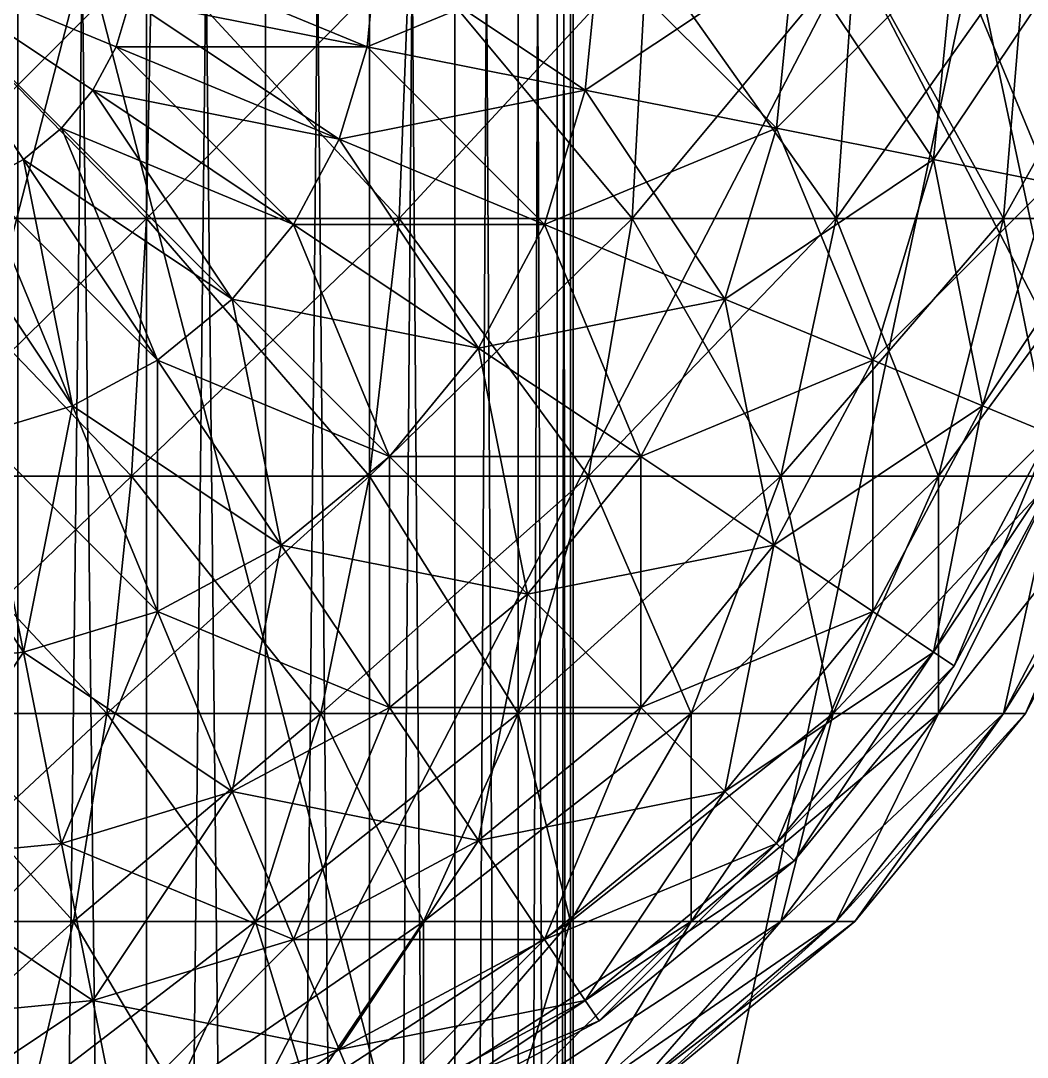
# Model space of a CAD drawing. Header units: millimetres. Extents: x -510 to 550, y -577 to 577.
# Drawn here: x 46.59 to 58.32, y -502.89 to -490.82 of the extents above; entities that cross this region are included whole.
import ezdxf

# ---------------------------------------------------------------- set-up
doc = ezdxf.new("R2010")
doc.units = ezdxf.units.MM
for name, color, linetype, true_color in [('mid_right_caster_housing', 7, 'Continuous', 0x5c6b75), ('middle_right_fork_top', 7, 'Continuous', 0x5c6b75), ('structure_right_middle_bridge', 7, 'Continuous', 0x5c6b75), ('structure_right_middle_kingpin', 7, 'Continuous', 0x5c6b75), ('wheel_mid_right_visual_0', 7, 'Continuous', 0x14171a), ('wheel_mid_right_visual_1', 7, 'Continuous', 0x7a858c)]:
    doc.layers.add(name, color=color, linetype=linetype, true_color=true_color)

msp = doc.modelspace()

# ---------------------------------------------------------------- linework, layer by layer
at = {"layer": 'mid_right_caster_housing', "true_color": 0x5c6b75}
for points in [[(21, -512, -138), (69, -468, -138), (69, -512, -138)], [(21, -512, -138), (21, -468, -138), (69, -468, -138)], [(21, -512, -82), (69, -512, -82), (69, -468, -82)], [(21, -512, -82), (69, -468, -82), (21, -468, -82)]]:
    msp.add_3dface(points, dxfattribs=at)
at = {"layer": 'middle_right_fork_top', "true_color": 0x5c6b75}
for points in [[(48.061, -425, -137.609), (46.561, -425, -137.154), (46.561, -555, -137.154)], [(48.061, -425, -137.609), (46.561, -555, -137.154), (48.061, -555, -137.609)], [(46.561, -425, -152.846), (48.061, -425, -152.391), (48.061, -555, -152.391)], [(46.561, -425, -152.846), (48.061, -555, -152.391), (46.561, -555, -152.846)], [(49.445, -425, -138.348), (48.061, -425, -137.609), (48.061, -555, -137.609)], [(49.445, -425, -138.348), (48.061, -555, -137.609), (49.445, -555, -138.348)], [(48.061, -425, -152.391), (49.445, -425, -151.652), (49.445, -555, -151.652)], [(48.061, -425, -152.391), (49.445, -555, -151.652), (48.061, -555, -152.391)], [(50.657, -425, -139.343), (49.445, -425, -138.348), (49.445, -555, -138.348)], [(50.657, -425, -139.343), (49.445, -555, -138.348), (50.657, -555, -139.343)], [(49.445, -425, -151.652), (50.657, -425, -150.657), (50.657, -555, -150.657)], [(49.445, -425, -151.652), (50.657, -555, -150.657), (49.445, -555, -151.652)], [(51.652, -425, -140.555), (50.657, -425, -139.343), (50.657, -555, -139.343)], [(51.652, -425, -140.555), (50.657, -555, -139.343), (51.652, -555, -140.555)], [(50.657, -425, -150.657), (51.652, -425, -149.445), (51.652, -555, -149.445)], [(50.657, -425, -150.657), (51.652, -555, -149.445), (50.657, -555, -150.657)], [(52.391, -425, -141.939), (51.652, -425, -140.555), (51.652, -555, -140.555)], [(52.391, -425, -141.939), (51.652, -555, -140.555), (52.391, -555, -141.939)], [(51.652, -425, -149.445), (52.391, -425, -148.061), (52.391, -555, -148.061)], [(51.652, -425, -149.445), (52.391, -555, -148.061), (51.652, -555, -149.445)], [(52.846, -425, -143.439), (52.391, -425, -141.939), (52.391, -555, -141.939)], [(52.846, -425, -143.439), (52.391, -555, -141.939), (52.846, -555, -143.439)], [(52.391, -425, -148.061), (52.846, -425, -146.561), (52.846, -555, -146.561)], [(52.391, -425, -148.061), (52.846, -555, -146.561), (52.391, -555, -148.061)], [(53, -425, -145), (52.846, -425, -143.439), (52.846, -555, -143.439)], [(53, -425, -145), (52.846, -555, -143.439), (53, -555, -145)], [(52.846, -425, -146.561), (53, -425, -145), (53, -555, -145)], [(52.846, -425, -146.561), (53, -555, -145), (52.846, -555, -146.561)]]:
    msp.add_3dface(points, dxfattribs=at)
at = {"layer": 'structure_right_middle_bridge', "true_color": 0x5c6b75}
for points in [[(48.061, -493.121, -125.391), (45, -493.121, -125.693), (45, -490, -126)], [(48.061, -493.121, -125.391), (45, -490, -126), (48.121, -490, -125.693)], [(45, -493.121, -94.307), (48.061, -493.121, -94.609), (48.121, -490, -94.307)], [(45, -493.121, -94.307), (48.121, -490, -94.307), (45, -490, -94)], [(51.005, -493.121, -124.498), (48.061, -493.121, -125.391), (48.121, -490, -125.693)], [(48.061, -493.121, -94.609), (51.005, -493.121, -95.502), (51.123, -490, -95.218)], [(48.061, -493.121, -94.609), (51.123, -490, -95.218), (48.121, -490, -94.307)], [(51.005, -493.121, -124.498), (48.121, -490, -125.693), (51.123, -490, -124.782)], [(53.718, -493.121, -123.048), (51.005, -493.121, -124.498), (51.123, -490, -124.782)], [(51.005, -493.121, -95.502), (53.718, -493.121, -96.952), (53.889, -490, -96.696)], [(51.005, -493.121, -95.502), (53.889, -490, -96.696), (51.123, -490, -95.218)], [(53.718, -493.121, -123.048), (51.123, -490, -124.782), (53.889, -490, -123.304)], [(56.096, -493.121, -121.096), (53.718, -493.121, -123.048), (53.889, -490, -123.304)], [(53.718, -493.121, -96.952), (56.096, -493.121, -98.904), (56.314, -490, -98.686)], [(53.718, -493.121, -96.952), (56.314, -490, -98.686), (53.889, -490, -96.696)], [(56.096, -493.121, -121.096), (53.889, -490, -123.304), (56.314, -490, -121.314)], [(58.048, -493.121, -118.718), (56.096, -493.121, -121.096), (56.314, -490, -121.314)], [(56.096, -493.121, -98.904), (58.048, -493.121, -101.282), (58.304, -490, -101.111)], [(56.096, -493.121, -98.904), (58.304, -490, -101.111), (56.314, -490, -98.686)], [(58.048, -493.121, -118.718), (56.314, -490, -121.314), (58.304, -490, -118.889)], [(59.498, -493.121, -116.005), (58.048, -493.121, -118.718), (58.304, -490, -118.889)], [(58.048, -493.121, -101.282), (59.498, -493.121, -103.995), (59.782, -490, -103.877)], [(58.048, -493.121, -101.282), (59.782, -490, -103.877), (58.304, -490, -101.111)], [(59.498, -493.121, -116.005), (58.304, -490, -118.889), (59.782, -490, -116.123)], [(47.884, -496.123, -124.498), (45, -496.123, -124.782), (45, -493.121, -125.693)], [(47.884, -496.123, -124.498), (45, -493.121, -125.693), (48.061, -493.121, -125.391)], [(45, -496.123, -95.218), (47.884, -496.123, -95.502), (48.061, -493.121, -94.609)], [(45, -496.123, -95.218), (48.061, -493.121, -94.609), (45, -493.121, -94.307)], [(50.657, -496.123, -123.657), (47.884, -496.123, -124.498), (48.061, -493.121, -125.391)], [(47.884, -496.123, -95.502), (50.657, -496.123, -96.343), (51.005, -493.121, -95.502)], [(47.884, -496.123, -95.502), (51.005, -493.121, -95.502), (48.061, -493.121, -94.609)], [(50.657, -496.123, -123.657), (48.061, -493.121, -125.391), (51.005, -493.121, -124.498)], [(53.212, -496.123, -122.291), (50.657, -496.123, -123.657), (51.005, -493.121, -124.498)], [(50.657, -496.123, -96.343), (53.212, -496.123, -97.709), (53.718, -493.121, -96.952)], [(50.657, -496.123, -96.343), (53.718, -493.121, -96.952), (51.005, -493.121, -95.502)], [(53.212, -496.123, -122.291), (51.005, -493.121, -124.498), (53.718, -493.121, -123.048)], [(55.453, -496.123, -120.453), (53.212, -496.123, -122.291), (53.718, -493.121, -123.048)], [(53.212, -496.123, -97.709), (55.453, -496.123, -99.547), (56.096, -493.121, -98.904)], [(53.212, -496.123, -97.709), (56.096, -493.121, -98.904), (53.718, -493.121, -96.952)], [(55.453, -496.123, -120.453), (53.718, -493.121, -123.048), (56.096, -493.121, -121.096)], [(57.291, -496.123, -118.212), (55.453, -496.123, -120.453), (56.096, -493.121, -121.096)], [(55.453, -496.123, -99.547), (57.291, -496.123, -101.788), (58.048, -493.121, -101.282)], [(55.453, -496.123, -99.547), (58.048, -493.121, -101.282), (56.096, -493.121, -98.904)], [(57.291, -496.123, -118.212), (56.096, -493.121, -121.096), (58.048, -493.121, -118.718)], [(58.657, -496.123, -115.657), (57.291, -496.123, -118.212), (58.048, -493.121, -118.718)], [(57.291, -496.123, -101.788), (58.657, -496.123, -104.343), (59.498, -493.121, -103.995)], [(57.291, -496.123, -101.788), (59.498, -493.121, -103.995), (58.048, -493.121, -101.282)], [(58.657, -496.123, -115.657), (58.048, -493.121, -118.718), (59.498, -493.121, -116.005)], [(47.595, -498.889, -123.048), (45, -498.889, -123.304), (45, -496.123, -124.782)], [(47.595, -498.889, -123.048), (45, -496.123, -124.782), (47.884, -496.123, -124.498)], [(45, -498.889, -96.696), (47.595, -498.889, -96.952), (47.884, -496.123, -95.502)], [(45, -498.889, -96.696), (47.884, -496.123, -95.502), (45, -496.123, -95.218)], [(50.091, -498.889, -122.291), (47.595, -498.889, -123.048), (47.884, -496.123, -124.498)], [(47.595, -498.889, -96.952), (50.091, -498.889, -97.709), (50.657, -496.123, -96.343)], [(47.595, -498.889, -96.952), (50.657, -496.123, -96.343), (47.884, -496.123, -95.502)], [(50.091, -498.889, -122.291), (47.884, -496.123, -124.498), (50.657, -496.123, -123.657)], [(52.391, -498.889, -121.061), (50.091, -498.889, -122.291), (50.657, -496.123, -123.657)], [(50.091, -498.889, -97.709), (52.391, -498.889, -98.939), (53.212, -496.123, -97.709)], [(50.091, -498.889, -97.709), (53.212, -496.123, -97.709), (50.657, -496.123, -96.343)], [(52.391, -498.889, -121.061), (50.657, -496.123, -123.657), (53.212, -496.123, -122.291)], [(54.407, -498.889, -119.407), (52.391, -498.889, -121.061), (53.212, -496.123, -122.291)], [(52.391, -498.889, -98.939), (54.407, -498.889, -100.593), (55.453, -496.123, -99.547)], [(52.391, -498.889, -98.939), (55.453, -496.123, -99.547), (53.212, -496.123, -97.709)], [(54.407, -498.889, -119.407), (53.212, -496.123, -122.291), (55.453, -496.123, -120.453)], [(56.061, -498.889, -117.391), (54.407, -498.889, -119.407), (55.453, -496.123, -120.453)], [(54.407, -498.889, -100.593), (56.061, -498.889, -102.609), (57.291, -496.123, -101.788)], [(54.407, -498.889, -100.593), (57.291, -496.123, -101.788), (55.453, -496.123, -99.547)], [(56.061, -498.889, -117.391), (55.453, -496.123, -120.453), (57.291, -496.123, -118.212)], [(57.291, -498.889, -115.091), (56.061, -498.889, -117.391), (57.291, -496.123, -118.212)], [(56.061, -498.889, -102.609), (57.291, -498.889, -104.909), (58.657, -496.123, -104.343)], [(56.061, -498.889, -102.609), (58.657, -496.123, -104.343), (57.291, -496.123, -101.788)], [(58.048, -498.889, -112.595), (57.291, -498.889, -115.091), (58.657, -496.123, -115.657)], [(57.291, -498.889, -115.091), (57.291, -496.123, -118.212), (58.657, -496.123, -115.657)], [(57.291, -498.889, -104.909), (58.048, -498.889, -107.405), (59.498, -496.123, -107.116)], [(57.291, -498.889, -104.909), (59.498, -496.123, -107.116), (58.657, -496.123, -104.343)], [(58.304, -498.889, -110), (58.048, -498.889, -112.595), (59.498, -496.123, -112.884)], [(58.048, -498.889, -112.595), (58.657, -496.123, -115.657), (59.498, -496.123, -112.884)], [(58.048, -498.889, -107.405), (58.304, -498.889, -110), (59.782, -496.123, -110)], [(58.048, -498.889, -107.405), (59.782, -496.123, -110), (59.498, -496.123, -107.116)], [(58.304, -498.889, -110), (59.498, -496.123, -112.884), (59.782, -496.123, -110)], [(47.207, -501.314, -121.096), (45, -501.314, -121.314), (45, -498.889, -123.304)], [(47.207, -501.314, -121.096), (45, -498.889, -123.304), (47.595, -498.889, -123.048)], [(45, -501.314, -98.686), (47.207, -501.314, -98.904), (47.595, -498.889, -96.952)], [(45, -501.314, -98.686), (47.595, -498.889, -96.952), (45, -498.889, -96.696)], [(49.33, -501.314, -120.453), (47.207, -501.314, -121.096), (47.595, -498.889, -123.048)], [(47.207, -501.314, -98.904), (49.33, -501.314, -99.547), (50.091, -498.889, -97.709)], [(47.207, -501.314, -98.904), (50.091, -498.889, -97.709), (47.595, -498.889, -96.952)], [(49.33, -501.314, -120.453), (47.595, -498.889, -123.048), (50.091, -498.889, -122.291)], [(51.286, -501.314, -119.407), (49.33, -501.314, -120.453), (50.091, -498.889, -122.291)], [(49.33, -501.314, -99.547), (51.286, -501.314, -100.593), (52.391, -498.889, -98.939)], [(49.33, -501.314, -99.547), (52.391, -498.889, -98.939), (50.091, -498.889, -97.709)], [(51.286, -501.314, -119.407), (50.091, -498.889, -122.291), (52.391, -498.889, -121.061)], [(53, -501.314, -118), (51.286, -501.314, -119.407), (52.391, -498.889, -121.061)], [(51.286, -501.314, -100.593), (53, -501.314, -102), (54.407, -498.889, -100.593)], [(51.286, -501.314, -100.593), (54.407, -498.889, -100.593), (52.391, -498.889, -98.939)], [(53, -501.314, -118), (52.391, -498.889, -121.061), (54.407, -498.889, -119.407)], [(54.407, -501.314, -116.286), (53, -501.314, -118), (54.407, -498.889, -119.407)], [(53, -501.314, -102), (54.407, -501.314, -103.714), (56.061, -498.889, -102.609)], [(53, -501.314, -102), (56.061, -498.889, -102.609), (54.407, -498.889, -100.593)], [(55.453, -501.314, -114.33), (54.407, -501.314, -116.286), (56.061, -498.889, -117.391)], [(54.407, -501.314, -116.286), (54.407, -498.889, -119.407), (56.061, -498.889, -117.391)], [(54.407, -501.314, -103.714), (55.453, -501.314, -105.67), (57.291, -498.889, -104.909)], [(54.407, -501.314, -103.714), (57.291, -498.889, -104.909), (56.061, -498.889, -102.609)], [(56.096, -501.314, -112.207), (55.453, -501.314, -114.33), (57.291, -498.889, -115.091)], [(55.453, -501.314, -114.33), (56.061, -498.889, -117.391), (57.291, -498.889, -115.091)], [(55.453, -501.314, -105.67), (56.096, -501.314, -107.793), (58.048, -498.889, -107.405)], [(55.453, -501.314, -105.67), (58.048, -498.889, -107.405), (57.291, -498.889, -104.909)], [(56.314, -501.314, -110), (56.096, -501.314, -112.207), (58.048, -498.889, -112.595)], [(56.096, -501.314, -112.207), (57.291, -498.889, -115.091), (58.048, -498.889, -112.595)], [(56.096, -501.314, -107.793), (56.314, -501.314, -110), (58.304, -498.889, -110)], [(56.096, -501.314, -107.793), (58.304, -498.889, -110), (58.048, -498.889, -107.405)], [(56.314, -501.314, -110), (58.048, -498.889, -112.595), (58.304, -498.889, -110)], [(46.734, -503.304, -118.718), (45, -503.304, -118.889), (45, -501.314, -121.314)], [(46.734, -503.304, -118.718), (45, -501.314, -121.314), (47.207, -501.314, -121.096)], [(45, -503.304, -101.111), (46.734, -503.304, -101.282), (47.207, -501.314, -98.904)], [(45, -503.304, -101.111), (47.207, -501.314, -98.904), (45, -501.314, -98.686)], [(48.402, -503.304, -118.212), (46.734, -503.304, -118.718), (47.207, -501.314, -121.096)], [(46.734, -503.304, -101.282), (48.402, -503.304, -101.788), (49.33, -501.314, -99.547)], [(46.734, -503.304, -101.282), (49.33, -501.314, -99.547), (47.207, -501.314, -98.904)], [(48.402, -503.304, -118.212), (47.207, -501.314, -121.096), (49.33, -501.314, -120.453)], [(49.939, -503.304, -117.391), (48.402, -503.304, -118.212), (49.33, -501.314, -120.453)], [(48.402, -503.304, -101.788), (49.939, -503.304, -102.609), (51.286, -501.314, -100.593)], [(48.402, -503.304, -101.788), (51.286, -501.314, -100.593), (49.33, -501.314, -99.547)], [(49.939, -503.304, -117.391), (49.33, -501.314, -120.453), (51.286, -501.314, -119.407)], [(51.286, -503.304, -116.286), (49.939, -503.304, -117.391), (51.286, -501.314, -119.407)], [(49.939, -503.304, -102.609), (51.286, -503.304, -103.714), (53, -501.314, -102)], [(49.939, -503.304, -102.609), (53, -501.314, -102), (51.286, -501.314, -100.593)], [(52.391, -503.304, -114.939), (51.286, -503.304, -116.286), (53, -501.314, -118)], [(51.286, -503.304, -116.286), (51.286, -501.314, -119.407), (53, -501.314, -118)], [(51.286, -503.304, -103.714), (52.391, -503.304, -105.061), (54.407, -501.314, -103.714)], [(51.286, -503.304, -103.714), (54.407, -501.314, -103.714), (53, -501.314, -102)], [(53.212, -503.304, -113.402), (52.391, -503.304, -114.939), (54.407, -501.314, -116.286)], [(52.391, -503.304, -114.939), (53, -501.314, -118), (54.407, -501.314, -116.286)], [(52.391, -503.304, -105.061), (53.212, -503.304, -106.598), (55.453, -501.314, -105.67)], [(52.391, -503.304, -105.061), (55.453, -501.314, -105.67), (54.407, -501.314, -103.714)], [(53.718, -503.304, -111.734), (53.212, -503.304, -113.402), (55.453, -501.314, -114.33)], [(53.212, -503.304, -113.402), (54.407, -501.314, -116.286), (55.453, -501.314, -114.33)], [(53.212, -503.304, -106.598), (53.718, -503.304, -108.266), (56.096, -501.314, -107.793)], [(53.212, -503.304, -106.598), (56.096, -501.314, -107.793), (55.453, -501.314, -105.67)], [(53.889, -503.304, -110), (53.718, -503.304, -111.734), (56.096, -501.314, -112.207)], [(53.718, -503.304, -111.734), (55.453, -501.314, -114.33), (56.096, -501.314, -112.207)], [(53.718, -503.304, -108.266), (53.889, -503.304, -110), (56.314, -501.314, -110)], [(53.718, -503.304, -108.266), (56.314, -501.314, -110), (56.096, -501.314, -107.793)], [(53.889, -503.304, -110), (56.096, -501.314, -112.207), (56.314, -501.314, -110)]]:
    msp.add_3dface(points, dxfattribs=at)
at = {"layer": 'structure_right_middle_kingpin', "true_color": 0x5c6b75}
for points in [[(45, -490, -75), (47.704, -491.12, -75.288), (47.87, -490.571, -75.288)], [(45, -490, -75), (47.433, -491.626, -75.288), (47.704, -491.12, -75.288)], [(45, -490, -75), (47.069, -492.069, -75.288), (47.433, -491.626, -75.288)], [(45, -490, -75), (46.626, -492.433, -75.288), (47.069, -492.069, -75.288)], [(45, -490, -75), (46.12, -492.704, -75.288), (46.626, -492.433, -75.288)], [(47.87, -490.571, -159.712), (47.704, -491.12, -159.712), (45, -490, -160)], [(47.704, -491.12, -159.712), (47.433, -491.626, -159.712), (45, -490, -160)], [(47.433, -491.626, -159.712), (47.069, -492.069, -159.712), (45, -490, -160)], [(47.069, -492.069, -159.712), (46.626, -492.433, -159.712), (45, -490, -160)], [(46.626, -492.433, -159.712), (46.12, -492.704, -159.712), (45, -490, -160)], [(47.926, -490, -75.288), (47.87, -490.571, -75.288), (50.63, -491.12, -76.142)], [(50.74, -490, -158.858), (50.63, -491.12, -158.858), (47.87, -490.571, -159.712)], [(47.926, -490, -75.288), (50.63, -491.12, -76.142), (50.74, -490, -76.142)], [(50.74, -490, -76.142), (50.63, -491.12, -76.142), (53.173, -491.626, -77.528)], [(53.334, -490, -157.472), (53.173, -491.626, -157.472), (50.63, -491.12, -158.858)], [(53.334, -490, -157.472), (50.63, -491.12, -158.858), (50.74, -490, -158.858)], [(50.74, -490, -76.142), (53.173, -491.626, -77.528), (53.334, -490, -77.528)], [(53.334, -490, -77.528), (53.173, -491.626, -77.528), (55.403, -492.069, -79.393)], [(55.607, -490, -155.607), (55.403, -492.069, -155.607), (53.173, -491.626, -157.472)], [(55.607, -490, -155.607), (53.173, -491.626, -157.472), (53.334, -490, -157.472)], [(53.334, -490, -77.528), (55.403, -492.069, -79.393), (55.607, -490, -79.393)], [(55.607, -490, -79.393), (55.403, -492.069, -79.393), (57.232, -492.433, -81.666)], [(57.472, -490, -153.334), (57.232, -492.433, -153.334), (55.403, -492.069, -155.607)], [(57.472, -490, -153.334), (55.403, -492.069, -155.607), (55.607, -490, -155.607)], [(55.607, -490, -79.393), (57.232, -492.433, -81.666), (57.472, -490, -81.666)], [(57.472, -490, -81.666), (57.232, -492.433, -81.666), (58.592, -492.704, -84.26)], [(58.858, -490, -150.74), (58.592, -492.704, -150.74), (57.232, -492.433, -153.334)], [(58.858, -490, -150.74), (57.232, -492.433, -153.334), (57.472, -490, -153.334)], [(57.472, -490, -81.666), (58.592, -492.704, -84.26), (58.858, -490, -84.26)], [(47.87, -490.571, -75.288), (47.704, -491.12, -75.288), (50.303, -492.197, -76.142)], [(50.63, -491.12, -158.858), (47.704, -491.12, -159.712), (47.87, -490.571, -159.712)], [(47.87, -490.571, -75.288), (50.303, -492.197, -76.142), (50.63, -491.12, -76.142)], [(47.704, -491.12, -75.288), (47.433, -491.626, -75.288), (49.773, -493.189, -76.142)], [(50.303, -492.197, -158.858), (47.433, -491.626, -159.712), (47.704, -491.12, -159.712)], [(47.704, -491.12, -75.288), (49.773, -493.189, -76.142), (50.303, -492.197, -76.142)], [(50.63, -491.12, -158.858), (50.303, -492.197, -158.858), (47.704, -491.12, -159.712)], [(50.63, -491.12, -76.142), (50.303, -492.197, -76.142), (52.699, -493.189, -77.528)], [(53.173, -491.626, -157.472), (50.303, -492.197, -158.858), (50.63, -491.12, -158.858)], [(50.63, -491.12, -76.142), (52.699, -493.189, -77.528), (53.173, -491.626, -77.528)], [(47.433, -491.626, -75.288), (47.069, -492.069, -75.288), (49.059, -494.059, -76.142)], [(49.773, -493.189, -158.858), (47.069, -492.069, -159.712), (47.433, -491.626, -159.712)], [(47.433, -491.626, -75.288), (49.059, -494.059, -76.142), (49.773, -493.189, -76.142)], [(50.303, -492.197, -158.858), (49.773, -493.189, -158.858), (47.433, -491.626, -159.712)], [(53.173, -491.626, -157.472), (52.699, -493.189, -157.472), (50.303, -492.197, -158.858)], [(53.173, -491.626, -77.528), (52.699, -493.189, -77.528), (54.799, -494.059, -79.393)], [(55.403, -492.069, -155.607), (52.699, -493.189, -157.472), (53.173, -491.626, -157.472)], [(53.173, -491.626, -77.528), (54.799, -494.059, -79.393), (55.403, -492.069, -79.393)], [(47.069, -492.069, -75.288), (46.626, -492.433, -75.288), (48.189, -494.773, -76.142)], [(49.059, -494.059, -158.858), (46.626, -492.433, -159.712), (47.069, -492.069, -159.712)], [(47.069, -492.069, -75.288), (48.189, -494.773, -76.142), (49.059, -494.059, -76.142)], [(49.773, -493.189, -158.858), (49.059, -494.059, -158.858), (47.069, -492.069, -159.712)], [(55.403, -492.069, -155.607), (54.799, -494.059, -155.607), (52.699, -493.189, -157.472)], [(55.403, -492.069, -79.393), (54.799, -494.059, -79.393), (56.523, -494.773, -81.666)], [(57.232, -492.433, -153.334), (54.799, -494.059, -155.607), (55.403, -492.069, -155.607)], [(55.403, -492.069, -79.393), (56.523, -494.773, -81.666), (57.232, -492.433, -81.666)], [(50.303, -492.197, -76.142), (49.773, -493.189, -76.142), (51.929, -494.63, -77.528)], [(52.699, -493.189, -157.472), (49.773, -493.189, -158.858), (50.303, -492.197, -158.858)], [(50.303, -492.197, -76.142), (51.929, -494.63, -77.528), (52.699, -493.189, -77.528)], [(46.626, -492.433, -75.288), (46.12, -492.704, -75.288), (47.197, -495.303, -76.142)], [(48.189, -494.773, -158.858), (46.12, -492.704, -159.712), (46.626, -492.433, -159.712)], [(46.626, -492.433, -75.288), (47.197, -495.303, -76.142), (48.189, -494.773, -76.142)], [(49.059, -494.059, -158.858), (48.189, -494.773, -158.858), (46.626, -492.433, -159.712)], [(57.232, -492.433, -153.334), (56.523, -494.773, -153.334), (54.799, -494.059, -155.607)], [(57.232, -492.433, -81.666), (56.523, -494.773, -81.666), (57.803, -495.303, -84.26)], [(58.592, -492.704, -150.74), (56.523, -494.773, -153.334), (57.232, -492.433, -153.334)], [(57.232, -492.433, -81.666), (57.803, -495.303, -84.26), (58.592, -492.704, -84.26)], [(47.197, -495.303, -158.858), (45.571, -492.87, -159.712), (46.12, -492.704, -159.712)], [(46.12, -492.704, -75.288), (46.12, -495.63, -76.142), (47.197, -495.303, -76.142)], [(48.189, -494.773, -158.858), (47.197, -495.303, -158.858), (46.12, -492.704, -159.712)], [(58.592, -492.704, -150.74), (57.803, -495.303, -150.74), (56.523, -494.773, -153.334)], [(58.592, -492.704, -84.26), (57.803, -495.303, -84.26), (58.592, -495.63, -87.074)], [(59.429, -492.87, -147.926), (57.803, -495.303, -150.74), (58.592, -492.704, -150.74)], [(47.197, -495.303, -158.858), (46.12, -495.63, -158.858), (45.571, -492.87, -159.712)], [(59.429, -492.87, -147.926), (58.592, -495.63, -147.926), (57.803, -495.303, -150.74)], [(49.773, -493.189, -76.142), (49.059, -494.059, -76.142), (50.893, -495.893, -77.528)], [(51.929, -494.63, -157.472), (49.059, -494.059, -158.858), (49.773, -493.189, -158.858)], [(49.773, -493.189, -76.142), (50.893, -495.893, -77.528), (51.929, -494.63, -77.528)], [(52.699, -493.189, -157.472), (51.929, -494.63, -157.472), (49.773, -493.189, -158.858)], [(52.699, -493.189, -77.528), (51.929, -494.63, -77.528), (53.819, -495.893, -79.393)], [(54.799, -494.059, -155.607), (51.929, -494.63, -157.472), (52.699, -493.189, -157.472)], [(52.699, -493.189, -77.528), (53.819, -495.893, -79.393), (54.799, -494.059, -79.393)], [(49.059, -494.059, -76.142), (48.189, -494.773, -76.142), (49.63, -496.929, -77.528)], [(50.893, -495.893, -157.472), (48.189, -494.773, -158.858), (49.059, -494.059, -158.858)], [(49.059, -494.059, -76.142), (49.63, -496.929, -77.528), (50.893, -495.893, -77.528)], [(51.929, -494.63, -157.472), (50.893, -495.893, -157.472), (49.059, -494.059, -158.858)], [(54.799, -494.059, -155.607), (53.819, -495.893, -155.607), (51.929, -494.63, -157.472)], [(54.799, -494.059, -79.393), (53.819, -495.893, -79.393), (55.37, -496.929, -81.666)], [(56.523, -494.773, -153.334), (53.819, -495.893, -155.607), (54.799, -494.059, -155.607)], [(54.799, -494.059, -79.393), (55.37, -496.929, -81.666), (56.523, -494.773, -81.666)], [(51.929, -494.63, -77.528), (50.893, -495.893, -77.528), (52.5, -497.5, -79.393)], [(53.819, -495.893, -155.607), (50.893, -495.893, -157.472), (51.929, -494.63, -157.472)], [(51.929, -494.63, -77.528), (52.5, -497.5, -79.393), (53.819, -495.893, -79.393)], [(48.189, -494.773, -76.142), (47.197, -495.303, -76.142), (48.189, -497.699, -77.528)], [(49.63, -496.929, -157.472), (47.197, -495.303, -158.858), (48.189, -494.773, -158.858)], [(48.189, -494.773, -76.142), (48.189, -497.699, -77.528), (49.63, -496.929, -77.528)], [(50.893, -495.893, -157.472), (49.63, -496.929, -157.472), (48.189, -494.773, -158.858)], [(56.523, -494.773, -153.334), (55.37, -496.929, -153.334), (53.819, -495.893, -155.607)], [(56.523, -494.773, -81.666), (55.37, -496.929, -81.666), (56.523, -497.699, -84.26)], [(57.803, -495.303, -150.74), (55.37, -496.929, -153.334), (56.523, -494.773, -153.334)], [(56.523, -494.773, -81.666), (56.523, -497.699, -84.26), (57.803, -495.303, -84.26)], [(47.197, -495.303, -76.142), (46.12, -495.63, -76.142), (46.626, -498.173, -77.528)], [(48.189, -497.699, -157.472), (46.12, -495.63, -158.858), (47.197, -495.303, -158.858)], [(47.197, -495.303, -76.142), (46.626, -498.173, -77.528), (48.189, -497.699, -77.528)], [(49.63, -496.929, -157.472), (48.189, -497.699, -157.472), (47.197, -495.303, -158.858)], [(57.803, -495.303, -150.74), (56.523, -497.699, -150.74), (55.37, -496.929, -153.334)], [(57.803, -495.303, -84.26), (56.523, -497.699, -84.26), (57.232, -498.173, -87.074)], [(58.592, -495.63, -147.926), (56.523, -497.699, -150.74), (57.803, -495.303, -150.74)], [(57.803, -495.303, -84.26), (57.232, -498.173, -87.074), (58.592, -495.63, -87.074)], [(46.12, -495.63, -76.142), (45, -498.334, -77.528), (46.626, -498.173, -77.528)], [(46.626, -498.173, -157.472), (45, -495.74, -158.858), (46.12, -495.63, -158.858)], [(48.189, -497.699, -157.472), (46.626, -498.173, -157.472), (46.12, -495.63, -158.858)], [(58.592, -495.63, -147.926), (57.232, -498.173, -147.926), (56.523, -497.699, -150.74)], [(58.592, -495.63, -87.074), (57.232, -498.173, -87.074), (57.472, -498.334, -90)], [(58.858, -495.74, -145), (57.232, -498.173, -147.926), (58.592, -495.63, -147.926)], [(58.592, -495.63, -87.074), (57.472, -498.334, -90), (58.858, -495.74, -90)], [(46.626, -498.173, -157.472), (45, -498.334, -157.472), (45, -495.74, -158.858)], [(58.858, -495.74, -145), (57.472, -498.334, -145), (57.232, -498.173, -147.926)], [(58.858, -495.74, -90), (57.472, -498.334, -90), (57.472, -498.334, -145)], [(58.858, -495.74, -90), (57.472, -498.334, -145), (58.858, -495.74, -145)], [(50.893, -495.893, -77.528), (49.63, -496.929, -77.528), (50.893, -498.819, -79.393)], [(52.5, -497.5, -155.607), (49.63, -496.929, -157.472), (50.893, -495.893, -157.472)], [(50.893, -495.893, -77.528), (50.893, -498.819, -79.393), (52.5, -497.5, -79.393)], [(53.819, -495.893, -155.607), (52.5, -497.5, -155.607), (50.893, -495.893, -157.472)], [(53.819, -495.893, -79.393), (52.5, -497.5, -79.393), (53.819, -498.819, -81.666)], [(55.37, -496.929, -153.334), (52.5, -497.5, -155.607), (53.819, -495.893, -155.607)], [(53.819, -495.893, -79.393), (53.819, -498.819, -81.666), (55.37, -496.929, -81.666)], [(49.63, -496.929, -77.528), (48.189, -497.699, -77.528), (49.059, -499.799, -79.393)], [(50.893, -498.819, -155.607), (48.189, -497.699, -157.472), (49.63, -496.929, -157.472)], [(49.63, -496.929, -77.528), (49.059, -499.799, -79.393), (50.893, -498.819, -79.393)], [(52.5, -497.5, -155.607), (50.893, -498.819, -155.607), (49.63, -496.929, -157.472)], [(55.37, -496.929, -153.334), (53.819, -498.819, -153.334), (52.5, -497.5, -155.607)], [(55.37, -496.929, -81.666), (53.819, -498.819, -81.666), (54.799, -499.799, -84.26)], [(56.523, -497.699, -150.74), (53.819, -498.819, -153.334), (55.37, -496.929, -153.334)], [(55.37, -496.929, -81.666), (54.799, -499.799, -84.26), (56.523, -497.699, -84.26)], [(52.5, -497.5, -79.393), (50.893, -498.819, -79.393), (51.929, -500.37, -81.666)], [(53.819, -498.819, -153.334), (50.893, -498.819, -155.607), (52.5, -497.5, -155.607)], [(52.5, -497.5, -79.393), (51.929, -500.37, -81.666), (53.819, -498.819, -81.666)], [(48.189, -497.699, -77.528), (46.626, -498.173, -77.528), (47.069, -500.403, -79.393)], [(49.059, -499.799, -155.607), (46.626, -498.173, -157.472), (48.189, -497.699, -157.472)], [(48.189, -497.699, -77.528), (47.069, -500.403, -79.393), (49.059, -499.799, -79.393)], [(50.893, -498.819, -155.607), (49.059, -499.799, -155.607), (48.189, -497.699, -157.472)], [(56.523, -497.699, -150.74), (54.799, -499.799, -150.74), (53.819, -498.819, -153.334)], [(56.523, -497.699, -84.26), (54.799, -499.799, -84.26), (55.403, -500.403, -87.074)], [(57.232, -498.173, -147.926), (54.799, -499.799, -150.74), (56.523, -497.699, -150.74)], [(56.523, -497.699, -84.26), (55.403, -500.403, -87.074), (57.232, -498.173, -87.074)], [(46.626, -498.173, -77.528), (45, -498.334, -77.528), (45, -500.607, -79.393)], [(46.626, -498.173, -77.528), (45, -500.607, -79.393), (47.069, -500.403, -79.393)], [(47.069, -500.403, -155.607), (45, -498.334, -157.472), (46.626, -498.173, -157.472)], [(49.059, -499.799, -155.607), (47.069, -500.403, -155.607), (46.626, -498.173, -157.472)], [(57.232, -498.173, -147.926), (55.403, -500.403, -147.926), (54.799, -499.799, -150.74)], [(57.232, -498.173, -87.074), (55.403, -500.403, -87.074), (55.607, -500.607, -90)], [(57.472, -498.334, -145), (55.403, -500.403, -147.926), (57.232, -498.173, -147.926)], [(57.232, -498.173, -87.074), (55.607, -500.607, -90), (57.472, -498.334, -90)], [(47.069, -500.403, -155.607), (45, -500.607, -155.607), (45, -498.334, -157.472)], [(57.472, -498.334, -145), (55.607, -500.607, -145), (55.403, -500.403, -147.926)], [(57.472, -498.334, -90), (55.607, -500.607, -90), (55.607, -500.607, -145)], [(57.472, -498.334, -90), (55.607, -500.607, -145), (57.472, -498.334, -145)], [(50.893, -498.819, -79.393), (49.059, -499.799, -79.393), (49.773, -501.523, -81.666)], [(51.929, -500.37, -153.334), (49.059, -499.799, -155.607), (50.893, -498.819, -155.607)], [(50.893, -498.819, -79.393), (49.773, -501.523, -81.666), (51.929, -500.37, -81.666)], [(53.819, -498.819, -153.334), (51.929, -500.37, -153.334), (50.893, -498.819, -155.607)], [(53.819, -498.819, -81.666), (51.929, -500.37, -81.666), (52.699, -501.523, -84.26)], [(54.799, -499.799, -150.74), (51.929, -500.37, -153.334), (53.819, -498.819, -153.334)], [(53.819, -498.819, -81.666), (52.699, -501.523, -84.26), (54.799, -499.799, -84.26)], [(49.059, -499.799, -79.393), (47.069, -500.403, -79.393), (47.433, -502.232, -81.666)], [(49.773, -501.523, -153.334), (47.069, -500.403, -155.607), (49.059, -499.799, -155.607)], [(49.059, -499.799, -79.393), (47.433, -502.232, -81.666), (49.773, -501.523, -81.666)], [(51.929, -500.37, -153.334), (49.773, -501.523, -153.334), (49.059, -499.799, -155.607)], [(54.799, -499.799, -150.74), (52.699, -501.523, -150.74), (51.929, -500.37, -153.334)], [(54.799, -499.799, -84.26), (52.699, -501.523, -84.26), (53.173, -502.232, -87.074)], [(55.403, -500.403, -147.926), (52.699, -501.523, -150.74), (54.799, -499.799, -150.74)], [(54.799, -499.799, -84.26), (53.173, -502.232, -87.074), (55.403, -500.403, -87.074)], [(47.069, -500.403, -79.393), (45, -500.607, -79.393), (45, -502.472, -81.666)], [(47.069, -500.403, -79.393), (45, -502.472, -81.666), (47.433, -502.232, -81.666)], [(47.433, -502.232, -153.334), (45, -500.607, -155.607), (47.069, -500.403, -155.607)], [(49.773, -501.523, -153.334), (47.433, -502.232, -153.334), (47.069, -500.403, -155.607)], [(51.929, -500.37, -81.666), (49.773, -501.523, -81.666), (50.303, -502.803, -84.26)], [(52.699, -501.523, -150.74), (49.773, -501.523, -153.334), (51.929, -500.37, -153.334)], [(51.929, -500.37, -81.666), (50.303, -502.803, -84.26), (52.699, -501.523, -84.26)], [(55.403, -500.403, -147.926), (53.173, -502.232, -147.926), (52.699, -501.523, -150.74)], [(55.403, -500.403, -87.074), (53.173, -502.232, -87.074), (53.334, -502.472, -90)], [(55.607, -500.607, -145), (53.173, -502.232, -147.926), (55.403, -500.403, -147.926)], [(55.403, -500.403, -87.074), (53.334, -502.472, -90), (55.607, -500.607, -90)], [(47.433, -502.232, -153.334), (45, -502.472, -153.334), (45, -500.607, -155.607)], [(55.607, -500.607, -145), (53.334, -502.472, -145), (53.173, -502.232, -147.926)], [(55.607, -500.607, -90), (53.334, -502.472, -90), (53.334, -502.472, -145)], [(55.607, -500.607, -90), (53.334, -502.472, -145), (55.607, -500.607, -145)], [(49.773, -501.523, -81.666), (47.433, -502.232, -81.666), (47.704, -503.592, -84.26)], [(50.303, -502.803, -150.74), (47.433, -502.232, -153.334), (49.773, -501.523, -153.334)], [(49.773, -501.523, -81.666), (47.704, -503.592, -84.26), (50.303, -502.803, -84.26)], [(52.699, -501.523, -150.74), (50.303, -502.803, -150.74), (49.773, -501.523, -153.334)], [(52.699, -501.523, -84.26), (50.303, -502.803, -84.26), (50.63, -503.592, -87.074)], [(53.173, -502.232, -147.926), (50.303, -502.803, -150.74), (52.699, -501.523, -150.74)], [(52.699, -501.523, -84.26), (50.63, -503.592, -87.074), (53.173, -502.232, -87.074)], [(47.433, -502.232, -81.666), (45, -502.472, -81.666), (45, -503.858, -84.26)], [(47.433, -502.232, -81.666), (45, -503.858, -84.26), (47.704, -503.592, -84.26)], [(47.704, -503.592, -150.74), (45, -502.472, -153.334), (47.433, -502.232, -153.334)], [(50.303, -502.803, -150.74), (47.704, -503.592, -150.74), (47.433, -502.232, -153.334)], [(53.173, -502.232, -147.926), (50.63, -503.592, -147.926), (50.303, -502.803, -150.74)], [(53.173, -502.232, -87.074), (50.63, -503.592, -87.074), (50.74, -503.858, -90)], [(53.334, -502.472, -145), (50.63, -503.592, -147.926), (53.173, -502.232, -147.926)], [(53.173, -502.232, -87.074), (50.74, -503.858, -90), (53.334, -502.472, -90)], [(47.704, -503.592, -150.74), (45, -503.858, -150.74), (45, -502.472, -153.334)], [(53.334, -502.472, -145), (50.74, -503.858, -145), (50.63, -503.592, -147.926)], [(53.334, -502.472, -90), (50.74, -503.858, -90), (50.74, -503.858, -145)], [(53.334, -502.472, -90), (50.74, -503.858, -145), (53.334, -502.472, -145)], [(50.303, -502.803, -84.26), (47.704, -503.592, -84.26), (47.87, -504.429, -87.074)], [(50.63, -503.592, -147.926), (47.704, -503.592, -150.74), (50.303, -502.803, -150.74)], [(50.303, -502.803, -84.26), (47.87, -504.429, -87.074), (50.63, -503.592, -87.074)]]:
    msp.add_3dface(points, dxfattribs=at)
at = {"layer": 'wheel_mid_right_visual_0', "true_color": 0x14171a}
for points in [[(66.668, -470, -180.224), (45.922, -470, -169.134), (45.922, -510, -169.135)], [(66.668, -470, -180.224), (45.922, -510, -169.135), (66.668, -510, -180.224)], [(45.922, -470, -390.865), (66.668, -470, -379.776), (66.668, -510, -379.776)], [(45.922, -470, -390.865), (66.668, -510, -379.776), (45.922, -510, -390.866)]]:
    msp.add_3dface(points, dxfattribs=at)
at = {"layer": 'wheel_mid_right_visual_1', "true_color": 0x7a858c}
for points in [[(53.033, -468, -226.967), (41.668, -468, -217.64), (41.668, -512, -217.64)], [(53.033, -468, -226.967), (41.668, -512, -217.64), (53.033, -512, -226.967)], [(41.668, -468, -342.36), (53.033, -468, -333.033), (53.033, -512, -333.033)], [(41.668, -468, -342.36), (53.033, -512, -333.033), (41.668, -512, -342.36)], [(62.36, -468, -238.332), (53.033, -468, -226.967), (53.033, -512, -226.967)], [(62.36, -468, -238.332), (53.033, -512, -226.967), (62.36, -512, -238.332)], [(53.033, -468, -333.033), (62.36, -468, -321.668), (62.36, -512, -321.668)], [(53.033, -468, -333.033), (62.36, -512, -321.668), (53.033, -512, -333.033)]]:
    msp.add_3dface(points, dxfattribs=at)

doc.saveas('drawing.dxf')
